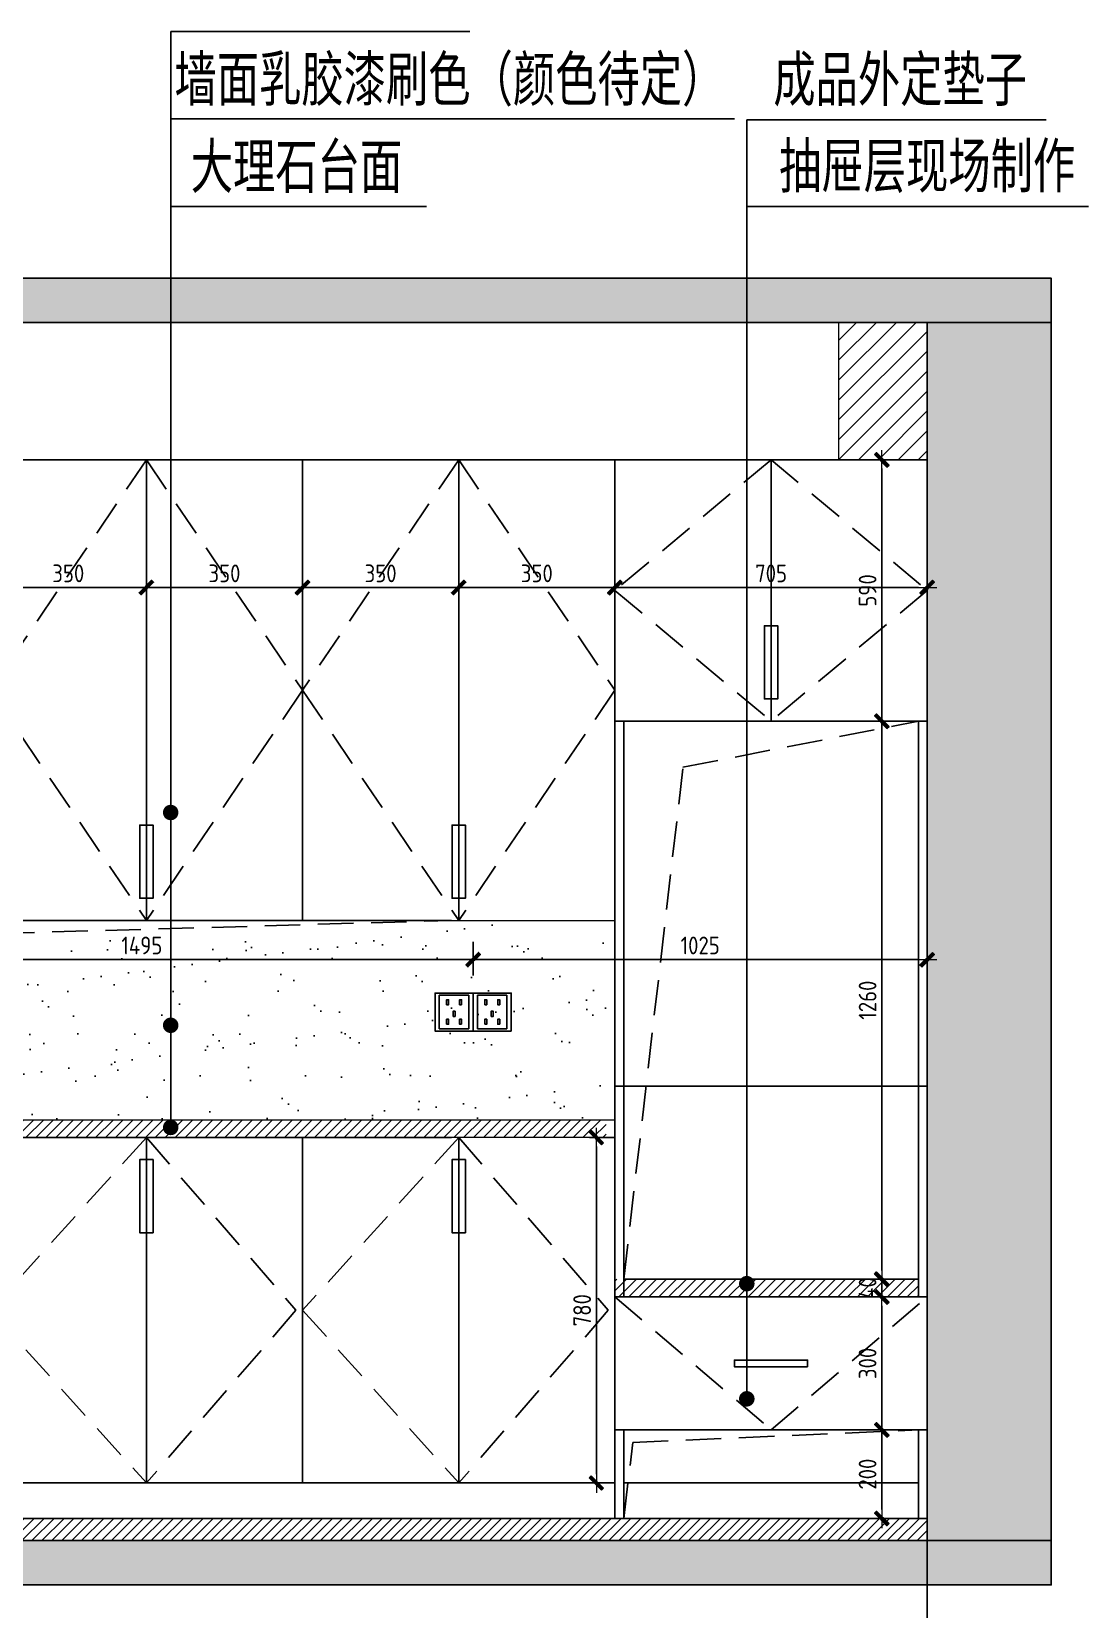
# Model space of a CAD drawing. Header units: millimetres. Extents: x 104198 to 1296755, y -81101 to 81453.
# Drawn here: x 549915 to 552300, y -26759 to -23197 of the extents above; entities that cross this region are included whole.
import ezdxf

# ---------------------------------------------------------------- set-up
doc = ezdxf.new("R2010")
doc.units = ezdxf.units.MM
doc.header["$PDMODE"] = 3
doc.linetypes.add('Ax-B-comp-L2qt-$0$Ax-B-comp-LG-$0${ Wide Dash }', pattern=[12, 4, -2, 4, -2])
doc.linetypes.add('HIDDEN2', pattern=[0.1875, 0.125, -0.0625])
doc.layers.get('Defpoints').update_dxf_attribs({"color": 250})
for name, color, linetype in [('0家具', 51, 'Continuous'), ('D■02 地材填充', 250, 'Continuous'), ('FIXTURE', 2, 'Continuous'), ('MF-活动家具', 40, 'Continuous'), ('天棚图层', 51, 'Continuous')]:
    doc.layers.add(name, color=color, linetype=linetype)
doc.layers.add('天花灯具尺寸', color=2, linetype='Continuous', lineweight=0)
doc.styles.add('CCD_DIM', font='ARCHS.SHX')
doc.styles.add('尺寸标注', font='ARCHS.SHX', dxfattribs={"width": 0.8})
doc.styles.add('黑体', font='simhei.ttf', dxfattribs={"width": 0.7})
doc.dimstyles.get("Standard").update_dxf_attribs({"dimtxt": 0.18, "dimasz": 0.18, "dimexe": 0.18, "dimexo": 0.0625, "dimgap": 0.09, "dimtad": 0, "dimtih": 1, "dimtoh": 1, "dimdec": 4, "dimzin": 0, "dimdsep": 46, "dimtxsty": 'Standard', "dimcen": 0.09, "dimadec": 0, "dimazin": 0, "dimtfac": 1, "dimtdec": 4, "dimtofl": 0, "dimtmove": 0, "dimatfit": 3, "dimfxl": 1, "dimtolj": 1, "dimtzin": 0, "dimarcsym": 0})
doc.dimstyles.new('海龍1：20', dxfattribs={"dimscale": 20, "dimtxt": 2, "dimasz": 1, "dimexe": 2, "dimexo": 2, "dimgap": 0.6, "dimtad": 1, "dimdec": 0, "dimrnd": 5, "dimdsep": 46, "dimtxsty": 'CCD_DIM', "dimblk": 'WS-cj', "dimcen": 1, "dimclrd": 44, "dimclre": 44, "dimclrt": 2, "dimadec": 0, "dimazin": 2, "dimtfac": 1, "dimtdec": 4, "dimtix": 1, "dimtmove": 2, "dimatfit": 3, "dimldrblk": 'CCD_Leader_Arrow', "dimfxl": 5, "dimfxlon": 1, "dimtolj": 1, "dimarcsym": 0})
doc.dimstyles.new('海龍1：50', dxfattribs={"dimscale": 50, "dimtxt": 2, "dimasz": 1, "dimexe": 2, "dimexo": 2, "dimgap": 0.6, "dimtad": 1, "dimdec": 0, "dimrnd": 5, "dimdsep": 46, "dimtxsty": 'CCD_DIM', "dimblk": 'WS-cj', "dimcen": 1, "dimclrd": 44, "dimclre": 44, "dimclrt": 2, "dimadec": 0, "dimazin": 2, "dimtfac": 1, "dimtdec": 4, "dimtix": 1, "dimtmove": 2, "dimatfit": 3, "dimldrblk": 'CCD_Leader_Arrow', "dimfxl": 5, "dimfxlon": 1, "dimtolj": 1, "dimarcsym": 0})
doc.dimstyles.new('立面标注', dxfattribs={"dimtxt": 100, "dimasz": 35, "dimexe": 20, "dimexo": 100, "dimtad": 1, "dimdec": 0, "dimtxsty": '黑体', "dimblk": 'ARCHTICK', "dimcen": 80, "dimdle": 20, "dimclrd": 251, "dimclre": 251, "dimclrt": 256, "dimadec": 0, "dimazin": 0, "dimtfac": 1, "dimtdec": 0, "dimtix": 1, "dimtmove": 2, "dimatfit": 3, "dimldrblk": 'DOT', "dimfxl": 200, "dimfxlon": 1, "dimarcsym": 0})

# ---------------------------------------------------------------- blocks, each defined once
blk = doc.blocks.new('_ArchTick')
at = {"color": 2, "linetype": 'ByBlock', "const_width": 0.4}
blk.add_lwpolyline([(-0.5, -0.5), (0.5, 0.5)], dxfattribs=at)
blk = doc.blocks.new('*D200')
at = {"color": 44, "lineweight": -2, "transparency": 16777216}
for p, q in [((549036.3, -26915), (549036.3, -27265)), ((551936.3, -26915), (551936.3, -27265)), ((549036.3, -27165), (551936.3, -27165))]:
    blk.add_line(p, q, dxfattribs=at)
at = {"layer": 'Defpoints', "color": 0, "transparency": 16777216}
for p in [(549036.3, -26553.5), (551936.3, -26703.5), (551936.3, -27165)]:
    blk.add_point(p, dxfattribs=at)
at = {"color": 44, "lineweight": -2, "transparency": 16777216, "xscale": 50, "yscale": 50, "zscale": 50, "rotation": 180}
blk.add_blockref('_ArchTick', (549036.3, -27165), dxfattribs=at)
at = {"color": 44, "lineweight": -2, "transparency": 16777216, "xscale": 50, "yscale": 50, "zscale": 50}
blk.add_blockref('_ArchTick', (551936.3, -27165), dxfattribs=at)
at = {"color": 2, "transparency": 16777216, "insert": (550486.3, -27085), "char_height": 100, "attachment_point": 5, "style": '尺寸标注'}
blk.add_mtext('\\A1;2900', dxfattribs=at)
blk = doc.blocks.new('CCD_Leader_Arrow')
at = {"color": 50, "linetype": 'ByBlock'}
blk.add_line((0, 0), (-1, 0), dxfattribs=at)
for points in [[(-0.859, 0.668), (-0.597, 0.852), (-0.24, 0), (0, 0)], [(-0.859, -0.668), (-0.597, -0.852), (-0.24, 0), (0, 0)]]:
    blk.add_solid(points, dxfattribs=at)
blk = doc.blocks.new('WS-cj')
blk.add_hatch(color=2).paths.add_polyline_path([(0.588, 0.818), (-0.818, -0.588), (-0.588, -0.818), (0.818, 0.588)])
at = {"color": 2, "linetype": 'ByBlock', "lineweight": 0}
for p, q in [((-1.1, 0), (0, 0)), ((0, 0), (1.1, 0))]:
    blk.add_line(p, q, dxfattribs=at)
at = {"color": 2}
blk.add_lwpolyline([(0.588, 0.818), (-0.818, -0.588), (-0.588, -0.818), (0.818, 0.588)], close=True, dxfattribs=at)
blk = doc.blocks.new('tggg')
at = {"layer": 'MF-活动家具', "color": 8, "linetype": 'Continuous'}
for p, q in [((7229.9, -26803.9), (7163.2, -26803.9)), ((7163.2, -26803.9), (7163.2, -26879.8)), ((7229.9, -26803.9), (7229.9, -26879.8)), ((7229.9, -26879.8), (7163.2, -26879.8))]:
    blk.add_line(p, q, dxfattribs=at)
at = {"layer": 'MF-活动家具', "color": 2, "linetype": 'Continuous'}
blk.add_lwpolyline([(7239.5, -26884.8), (7153.5, -26884.8), (7153.5, -26798.8), (7239.5, -26798.8)], close=True, dxfattribs=at)
at = {"layer": 'MF-活动家具', "color": 8, "linetype": 'Continuous'}
for points in [[(7179.6, -26825.4), (7184.2, -26825.4), (7184.2, -26813.8), (7179.6, -26813.8)], [(7213.5, -26825.4), (7208.9, -26825.4), (7208.9, -26813.8), (7213.5, -26813.8)], [(7179.6, -26869.4), (7184.2, -26869.4), (7184.2, -26857.9), (7179.6, -26857.9)], [(7194.2, -26851.4), (7198.8, -26851.4), (7198.8, -26839.9), (7194.2, -26839.9)], [(7213.5, -26869.4), (7208.9, -26869.4), (7208.9, -26857.9), (7213.5, -26857.9)]]:
    blk.add_lwpolyline(points, close=True, dxfattribs=at)
blk = doc.blocks.new('_Dot')
at = {"color": 2, "linetype": 'ByBlock', "lineweight": -2}
blk.add_line((-0.5, 0), (-1, 0), dxfattribs=at)
at = {"color": 2, "linetype": 'ByBlock', "const_width": 0.5}
blk.add_lwpolyline([(-0.25, 0, 1), (0.25, 0, 1)], format="xyb", close=True, dxfattribs=at)
blk = doc.blocks.new('*D918')
at = {"color": 44, "lineweight": -2, "transparency": 16777216}
for p, q in [((551833.7, -26353.5), (551873.7, -26353.5)), ((551833.7, -26533.5), (551833.7, -26373.5)), ((551833.7, -26553.5), (551793.7, -26553.5))]:
    blk.add_line(p, q, dxfattribs=at)
at = {"layer": 'Defpoints', "color": 0, "transparency": 16777216}
for p in [(551819.5, -26353.5), (551833.7, -26353.5), (551838.6, -26553.5)]:
    blk.add_point(p, dxfattribs=at)
at = {"color": 44, "lineweight": -2, "transparency": 16777216, "xscale": 20, "yscale": 20, "zscale": 20}
for p, rotation in [((551833.7, -26353.5), 90), ((551833.7, -26553.5), 270)]:
    blk.add_blockref('WS-cj', p, dxfattribs=dict(at, rotation=rotation))
at = {"color": 2, "transparency": 16777216, "insert": (551801.7, -26453.5), "char_height": 40, "attachment_point": 5, "rotation": 90, "style": 'CCD_DIM'}
blk.add_mtext('\\A1;200', dxfattribs=at)
blk = doc.blocks.new('*D919')
at = {"color": 44, "lineweight": -2, "transparency": 16777216}
for p, q in [((551833.7, -26053.5), (551873.7, -26053.5)), ((551833.7, -26333.5), (551833.7, -26073.5)), ((551833.7, -26353.5), (551873.7, -26353.5))]:
    blk.add_line(p, q, dxfattribs=at)
at = {"layer": 'Defpoints', "color": 0, "transparency": 16777216}
for p in [(551821.7, -26053.5), (551833.7, -26053.5), (551808.6, -26353.5)]:
    blk.add_point(p, dxfattribs=at)
at = {"color": 44, "lineweight": -2, "transparency": 16777216, "xscale": 20, "yscale": 20, "zscale": 20}
for p, rotation in [((551833.7, -26053.5), 90), ((551833.7, -26353.5), 270)]:
    blk.add_blockref('WS-cj', p, dxfattribs=dict(at, rotation=rotation))
at = {"color": 2, "transparency": 16777216, "insert": (551801.7, -26203.5), "char_height": 40, "attachment_point": 5, "rotation": 90, "style": 'CCD_DIM'}
blk.add_mtext('\\A1;300', dxfattribs=at)
blk = doc.blocks.new('*D920')
at = {"color": 44, "lineweight": -2, "transparency": 16777216}
for p, q in [((551833.7, -25993.5), (551833.7, -25973.5)), ((551833.7, -26013.5), (551873.7, -26013.5)), ((551833.7, -26053.5), (551833.7, -26013.5)), ((551833.7, -26053.5), (551873.7, -26053.5)), ((551833.7, -26073.5), (551833.7, -26093.5))]:
    blk.add_line(p, q, dxfattribs=at)
at = {"layer": 'Defpoints', "color": 0, "transparency": 16777216}
for p in [(551796.9, -26013.5), (551833.7, -26013.5), (551821.7, -26053.5)]:
    blk.add_point(p, dxfattribs=at)
at = {"color": 44, "lineweight": -2, "transparency": 16777216, "xscale": 20, "yscale": 20, "zscale": 20}
for p, rotation in [((551833.7, -26013.5), 270), ((551833.7, -26053.5), 90)]:
    blk.add_blockref('WS-cj', p, dxfattribs=dict(at, rotation=rotation))
at = {"color": 2, "transparency": 16777216, "insert": (551801.7, -26033.5), "char_height": 40, "attachment_point": 5, "rotation": 90, "style": 'CCD_DIM'}
blk.add_mtext('\\A1;40', dxfattribs=at)
blk = doc.blocks.new('*D921')
at = {"color": 44, "lineweight": -2, "transparency": 16777216}
for p, q in [((551833.7, -24753.5), (551873.7, -24753.5)), ((551833.7, -25993.5), (551833.7, -24773.5)), ((551833.7, -26013.5), (551873.7, -26013.5))]:
    blk.add_line(p, q, dxfattribs=at)
at = {"layer": 'Defpoints', "color": 0, "transparency": 16777216}
for p in [(551796.9, -24753.5), (551833.7, -24753.5), (551796.9, -26013.5)]:
    blk.add_point(p, dxfattribs=at)
at = {"color": 44, "lineweight": -2, "transparency": 16777216, "xscale": 20, "yscale": 20, "zscale": 20}
for p, rotation in [((551833.7, -24753.5), 90), ((551833.7, -26013.5), 270)]:
    blk.add_blockref('WS-cj', p, dxfattribs=dict(at, rotation=rotation))
at = {"color": 2, "transparency": 16777216, "insert": (551801.7, -25383.5), "char_height": 40, "attachment_point": 5, "rotation": 90, "style": 'CCD_DIM'}
blk.add_mtext('\\A1;1260', dxfattribs=at)
blk = doc.blocks.new('*D922')
at = {"color": 44, "lineweight": -2, "transparency": 16777216}
for p, q in [((551749.7, -24163.5), (551873.7, -24163.5)), ((551833.7, -24733.5), (551833.7, -24183.5)), ((551833.7, -24753.5), (551873.7, -24753.5))]:
    blk.add_line(p, q, dxfattribs=at)
at = {"layer": 'Defpoints', "color": 0, "transparency": 16777216}
for p in [(551709.7, -24163.5), (551833.7, -24163.5), (551796.9, -24753.5)]:
    blk.add_point(p, dxfattribs=at)
at = {"color": 44, "lineweight": -2, "transparency": 16777216, "xscale": 20, "yscale": 20, "zscale": 20}
for p, rotation in [((551833.7, -24163.5), 90), ((551833.7, -24753.5), 270)]:
    blk.add_blockref('WS-cj', p, dxfattribs=dict(at, rotation=rotation))
at = {"color": 2, "transparency": 16777216, "insert": (551801.7, -24458.5), "char_height": 40, "attachment_point": 5, "rotation": 90, "style": 'CCD_DIM'}
blk.add_mtext('\\A1;590', dxfattribs=at)
blk = doc.blocks.new('*D1143')
at = {"layer": 'Defpoints', "color": 0, "transparency": 16777216}
for p in [(551133.6, -25693.5), (551189.4, -25693.5), (551133.6, -26473.5)]:
    blk.add_point(p, dxfattribs=at)
at = {"layer": '天花灯具尺寸', "color": 44, "lineweight": -2, "transparency": 16777216}
for p, q in [((551173.6, -25693.5), (551229.4, -25693.5)), ((551189.4, -26453.5), (551189.4, -25713.5)), ((551173.6, -26473.5), (551229.4, -26473.5))]:
    blk.add_line(p, q, dxfattribs=at)
at = {"layer": '天花灯具尺寸', "color": 44, "lineweight": -2, "transparency": 16777216, "xscale": 20, "yscale": 20, "zscale": 20}
for p, rotation in [((551189.4, -25693.5), 90), ((551189.4, -26473.5), 270)]:
    blk.add_blockref('WS-cj', p, dxfattribs=dict(at, rotation=rotation))
at = {"layer": '天花灯具尺寸', "color": 2, "transparency": 16777216, "insert": (551157.4, -26083.5), "char_height": 40, "attachment_point": 5, "rotation": 90, "style": 'CCD_DIM'}
blk.add_mtext('\\A1;780', dxfattribs=at)
blk = doc.blocks.new('*D1194')
at = {"color": 44, "lineweight": -2, "transparency": 16777216}
for p, q in [((550911.3, -25327.5), (550911.3, -25252)), ((551916.3, -25292), (550931.3, -25292)), ((551936.3, -25268.5), (551936.3, -25332))]:
    blk.add_line(p, q, dxfattribs=at)
at = {"layer": 'Defpoints', "color": 0, "transparency": 16777216}
for p in [(551936.3, -25228.5), (550911.3, -25292), (550911.3, -25367.5)]:
    blk.add_point(p, dxfattribs=at)
at = {"color": 44, "lineweight": -2, "transparency": 16777216, "xscale": 20, "yscale": 20, "zscale": 20, "rotation": 180}
blk.add_blockref('WS-cj', (550911.3, -25292), dxfattribs=at)
at = {"color": 44, "lineweight": -2, "transparency": 16777216, "xscale": 20, "yscale": 20, "zscale": 20}
blk.add_blockref('WS-cj', (551936.3, -25292), dxfattribs=at)
at = {"color": 2, "transparency": 16777216, "insert": (551423.8, -25260), "char_height": 40, "attachment_point": 5, "style": 'CCD_DIM'}
blk.add_mtext('\\A1;1025', dxfattribs=at)
blk = doc.blocks.new('*D1195')
at = {"color": 44, "lineweight": -2, "transparency": 16777216}
for p, q in [((549415.7, -25327.5), (549415.7, -25252)), ((550911.3, -25327.5), (550911.3, -25252)), ((550891.3, -25292), (549435.7, -25292))]:
    blk.add_line(p, q, dxfattribs=at)
at = {"layer": 'Defpoints', "color": 0, "transparency": 16777216}
for p in [(549415.7, -25292), (549415.7, -25367.5), (550911.3, -25367.5)]:
    blk.add_point(p, dxfattribs=at)
at = {"color": 44, "lineweight": -2, "transparency": 16777216, "xscale": 20, "yscale": 20, "zscale": 20, "rotation": 180}
blk.add_blockref('WS-cj', (549415.7, -25292), dxfattribs=at)
at = {"color": 44, "lineweight": -2, "transparency": 16777216, "xscale": 20, "yscale": 20, "zscale": 20}
blk.add_blockref('WS-cj', (550911.3, -25292), dxfattribs=at)
at = {"color": 2, "transparency": 16777216, "insert": (550163.5, -25260), "char_height": 40, "attachment_point": 5, "style": 'CCD_DIM'}
blk.add_mtext('\\A1;1495', dxfattribs=at)
blk = doc.blocks.new('*D1285')
at = {"color": 44, "lineweight": -2, "transparency": 16777216}
for p, q in [((549821.3, -24471.2), (549821.3, -24411.9)), ((550173.8, -24471.2), (550173.8, -24411.9)), ((549841.3, -24451.9), (550153.8, -24451.9))]:
    blk.add_line(p, q, dxfattribs=at)
at = {"layer": 'Defpoints', "color": 0, "transparency": 16777216}
for p in [(550173.8, -24451.9), (549821.3, -24511.2), (550173.8, -24511.2)]:
    blk.add_point(p, dxfattribs=at)
at = {"color": 44, "lineweight": -2, "transparency": 16777216, "xscale": 20, "yscale": 20, "zscale": 20, "rotation": 180}
blk.add_blockref('WS-cj', (549821.3, -24451.9), dxfattribs=at)
at = {"color": 44, "lineweight": -2, "transparency": 16777216, "xscale": 20, "yscale": 20, "zscale": 20}
blk.add_blockref('WS-cj', (550173.8, -24451.9), dxfattribs=at)
at = {"color": 2, "transparency": 16777216, "insert": (549997.5, -24419.9), "char_height": 40, "attachment_point": 5, "style": 'CCD_DIM'}
blk.add_mtext('\\A1;350', dxfattribs=at)
blk = doc.blocks.new('*D1286')
at = {"color": 44, "lineweight": -2, "transparency": 16777216}
for p, q in [((550173.8, -24471.2), (550173.8, -24411.9)), ((550526.3, -24471.2), (550526.3, -24411.9)), ((550193.8, -24451.9), (550506.3, -24451.9))]:
    blk.add_line(p, q, dxfattribs=at)
at = {"layer": 'Defpoints', "color": 0, "transparency": 16777216}
for p in [(550526.3, -24451.9), (550173.8, -24511.2), (550526.3, -24511.2)]:
    blk.add_point(p, dxfattribs=at)
at = {"color": 44, "lineweight": -2, "transparency": 16777216, "xscale": 20, "yscale": 20, "zscale": 20, "rotation": 180}
blk.add_blockref('WS-cj', (550173.8, -24451.9), dxfattribs=at)
at = {"color": 44, "lineweight": -2, "transparency": 16777216, "xscale": 20, "yscale": 20, "zscale": 20}
blk.add_blockref('WS-cj', (550526.3, -24451.9), dxfattribs=at)
at = {"color": 2, "transparency": 16777216, "insert": (550350, -24419.9), "char_height": 40, "attachment_point": 5, "style": 'CCD_DIM'}
blk.add_mtext('\\A1;350', dxfattribs=at)
blk = doc.blocks.new('*D1287')
at = {"color": 44, "lineweight": -2, "transparency": 16777216}
for p, q in [((550526.3, -24471.2), (550526.3, -24411.9)), ((550878.8, -24471.2), (550878.8, -24411.9)), ((550546.3, -24451.9), (550858.8, -24451.9))]:
    blk.add_line(p, q, dxfattribs=at)
at = {"layer": 'Defpoints', "color": 0, "transparency": 16777216}
for p in [(550878.8, -24451.9), (550526.3, -24511.2), (550878.8, -24511.2)]:
    blk.add_point(p, dxfattribs=at)
at = {"color": 44, "lineweight": -2, "transparency": 16777216, "xscale": 20, "yscale": 20, "zscale": 20, "rotation": 180}
blk.add_blockref('WS-cj', (550526.3, -24451.9), dxfattribs=at)
at = {"color": 44, "lineweight": -2, "transparency": 16777216, "xscale": 20, "yscale": 20, "zscale": 20}
blk.add_blockref('WS-cj', (550878.8, -24451.9), dxfattribs=at)
at = {"color": 2, "transparency": 16777216, "insert": (550702.5, -24419.9), "char_height": 40, "attachment_point": 5, "style": 'CCD_DIM'}
blk.add_mtext('\\A1;350', dxfattribs=at)
blk = doc.blocks.new('*D1288')
at = {"color": 44, "lineweight": -2, "transparency": 16777216}
for p, q in [((550878.8, -24471.2), (550878.8, -24411.9)), ((550898.8, -24451.9), (551211.3, -24451.9)), ((551231.3, -24442.5), (551231.3, -24491.9))]:
    blk.add_line(p, q, dxfattribs=at)
at = {"layer": 'Defpoints', "color": 0, "transparency": 16777216}
for p in [(551231.3, -24402.5), (551231.3, -24451.9), (550878.8, -24511.2)]:
    blk.add_point(p, dxfattribs=at)
at = {"color": 44, "lineweight": -2, "transparency": 16777216, "xscale": 20, "yscale": 20, "zscale": 20, "rotation": 180}
blk.add_blockref('WS-cj', (550878.8, -24451.9), dxfattribs=at)
at = {"color": 44, "lineweight": -2, "transparency": 16777216, "xscale": 20, "yscale": 20, "zscale": 20}
blk.add_blockref('WS-cj', (551231.3, -24451.9), dxfattribs=at)
at = {"color": 2, "transparency": 16777216, "insert": (551055, -24419.9), "char_height": 40, "attachment_point": 5, "style": 'CCD_DIM'}
blk.add_mtext('\\A1;350', dxfattribs=at)
blk = doc.blocks.new('*D1289')
at = {"color": 44, "lineweight": -2, "transparency": 16777216}
for p, q in [((551936.3, -24400.4), (551936.3, -24491.9)), ((551231.3, -24442.5), (551231.3, -24491.9)), ((551251.3, -24451.9), (551916.3, -24451.9))]:
    blk.add_line(p, q, dxfattribs=at)
at = {"layer": 'Defpoints', "color": 0, "transparency": 16777216}
for p in [(551936.3, -24360.4), (551231.3, -24402.5), (551936.3, -24451.9)]:
    blk.add_point(p, dxfattribs=at)
at = {"color": 44, "lineweight": -2, "transparency": 16777216, "xscale": 20, "yscale": 20, "zscale": 20, "rotation": 180}
blk.add_blockref('WS-cj', (551231.3, -24451.9), dxfattribs=at)
at = {"color": 44, "lineweight": -2, "transparency": 16777216, "xscale": 20, "yscale": 20, "zscale": 20}
blk.add_blockref('WS-cj', (551936.3, -24451.9), dxfattribs=at)
at = {"color": 2, "transparency": 16777216, "insert": (551583.8, -24419.9), "char_height": 40, "attachment_point": 5, "style": 'CCD_DIM'}
blk.add_mtext('\\A1;705', dxfattribs=at)

msp = doc.modelspace()

# ---------------------------------------------------------------- hatches: boundary and pattern name
h = msp.add_hatch(color=252)
h.dxf.hatch_style = 1
h.paths.add_polyline_path([(544976.3, -23853.5), (544696.3, -23853.5), (544696.3, -26603.5), (544976.3, -26603.5)])
h.paths.add_polyline_path([(552216.3, -23753.5), (544696.3, -23753.5), (544696.3, -23853.5), (544976.3, -23853.5), (552216.3, -23853.5)])
h.paths.add_polyline_path([(552216.3, -23853.5), (551936.3, -23853.5), (551936.3, -24163.5), (551936.3, -26473.5), (551936.3, -26603.5), (552216.3, -26603.5)])
h.paths.add_polyline_path([(552216.3, -26603.5), (544696.3, -26603.5), (544696.3, -26703.5), (552216.3, -26703.5)])
h = msp.add_hatch()
h.set_pattern_fill('AR-SAND', color=8, scale=3, style=0)
h.set_pattern_definition([(37.5, (549116.28, -25653.46), (-4.8, 146.824), [0, -115.824, 0, -129.54, 0, -123.825]), (7.5, (549116.28, -25653.46), (134.857, 215.048), [0, -62.484, 0, -104.394, 0, -40.005]), (327.5, (549022.56, -25653.46), (237.298, 0.431), [0, -38.1, 0, -137.16, 0, -179.07]), (317.5, (549022.56, -25653.46), (229.067, 66.879), [0, -19.05, 0, -89.916, 0, -102.87])])
h.paths.add_polyline_path([(551211.3, -25203.5), (550862.1, -25203.5), (549241.6, -25250.2), (549116.9, -25653.5), (551211.3, -25653.5)])
h.paths.add_polyline_path([(549415.7, -25453.5), (549329.7, -25453.5), (549329.7, -25367.5), (549415.7, -25367.5), (549501.7, -25367.5), (549501.7, -25453.5)], flags=16)
h.paths.add_polyline_path([(549492.1, -25448.4), (549425.4, -25448.4), (549425.4, -25372.5), (549492.1, -25372.5)], flags=0)
h.paths.add_polyline_path([(549475.7, -25438.1), (549471.1, -25438.1), (549471.1, -25420.1), (549446.4, -25420.1), (549446.4, -25438.1), (549441.8, -25438.1), (549441.8, -25426.5), (549456.4, -25426.5), (549456.4, -25408.6), (549461, -25408.6), (549461, -25426.5), (549475.7, -25426.5)], flags=0)
h.paths.add_polyline_path([(549475.7, -25394.1), (549471.1, -25394.1), (549471.1, -25382.5), (549475.7, -25382.5)], flags=0)
h.paths.add_polyline_path([(549446.4, -25394.1), (549441.8, -25394.1), (549441.8, -25382.5), (549446.4, -25382.5)], flags=0)
h.paths.add_polyline_path([(549389.7, -25438.1), (549385.1, -25438.1), (549385.1, -25420.1), (549360.4, -25420.1), (549360.4, -25438.1), (549355.8, -25438.1), (549355.8, -25426.5), (549370.4, -25426.5), (549370.4, -25408.6), (549375, -25408.6), (549375, -25426.5), (549389.7, -25426.5)], flags=0)
h.paths.add_polyline_path([(549389.7, -25394.1), (549385.1, -25394.1), (549385.1, -25382.5), (549389.7, -25382.5)], flags=0)
h.paths.add_polyline_path([(549360.4, -25394.1), (549355.8, -25394.1), (549355.8, -25382.5), (549360.4, -25382.5)], flags=0)
h.paths.add_polyline_path([(550825.3, -25453.5), (550825.3, -25367.5), (550911.3, -25367.5), (550997.3, -25367.5), (550997.3, -25453.5), (550911.3, -25453.5)], flags=16)
h.paths.add_polyline_path([(550834.9, -25448.4), (550834.9, -25372.5), (550901.6, -25372.5), (550901.6, -25448.4)], flags=0)
h.paths.add_polyline_path([(550851.3, -25438.1), (550851.3, -25426.5), (550866, -25426.5), (550866, -25408.6), (550870.6, -25408.6), (550870.6, -25426.5), (550885.2, -25426.5), (550885.2, -25438.1), (550880.6, -25438.1), (550880.6, -25420.1), (550855.9, -25420.1), (550855.9, -25438.1)], flags=0)
h.paths.add_polyline_path([(550851.3, -25394.1), (550851.3, -25382.5), (550855.9, -25382.5), (550855.9, -25394.1)], flags=0)
h.paths.add_polyline_path([(550880.6, -25394.1), (550880.6, -25382.5), (550885.2, -25382.5), (550885.2, -25394.1)], flags=0)
h.paths.add_polyline_path([(550920.9, -25448.4), (550920.9, -25372.5), (550987.6, -25372.5), (550987.6, -25448.4)], flags=0)
h.paths.add_polyline_path([(550937.3, -25438.1), (550937.3, -25426.5), (550952, -25426.5), (550952, -25408.6), (550956.6, -25408.6), (550956.6, -25426.5), (550971.2, -25426.5), (550971.2, -25438.1), (550966.6, -25438.1), (550966.6, -25420.1), (550941.9, -25420.1), (550941.9, -25438.1)], flags=0)
h.paths.add_polyline_path([(550937.3, -25394.1), (550937.3, -25382.5), (550941.9, -25382.5), (550941.9, -25394.1)], flags=0)
h.paths.add_polyline_path([(550966.6, -25394.1), (550966.6, -25382.5), (550971.2, -25382.5), (550971.2, -25394.1)], flags=0)
h.paths.add_polyline_path([(549241.6, -25250.2), (550513, -25213.5), (550513, -25203.5), (549116.3, -25203.5), (549116.3, -25653.5), (549116.9, -25653.5)])
h.paths.add_polyline_path([(550086.8, -25230), (550240.2, -25230), (550240.2, -25290), (550086.8, -25290)], flags=24)
h.paths.add_polyline_path([(549204.6, -25230), (549327.4, -25230), (549327.4, -25290), (549204.6, -25290)], flags=24)
at = {"layer": 'D■02 地材填充'}
h = msp.add_hatch(dxfattribs=at)
h.set_pattern_fill('ANSI31', color=256, scale=10, angle=180, style=0)
h.set_pattern_definition([(225, (551736.284, -24163.46), (22.4506, -22.4506), [])])
h.paths.add_polyline_path([(551936.3, -23853.5), (551736.3, -23853.5), (551736.3, -24163.5), (551936.3, -24163.5)])
h = msp.add_hatch(dxfattribs=at)
h.set_pattern_fill('ANSI31', color=256, scale=5, angle=180, style=0)
h.set_pattern_definition([(225, (549116.284, -25693.462), (11.22532, -11.22532), [])])
h.paths.add_polyline_path([(551211.3, -25653.5), (549116.3, -25653.5), (549116.3, -25693.5), (551211.3, -25693.5)])
h = msp.add_hatch(dxfattribs=at)
h.set_pattern_fill('ANSI31', color=256, scale=5, angle=180, style=0)
h.set_pattern_definition([(225, (305969.924, -101215.36), (11.2253202, -11.2253202), [])])
h.paths.add_polyline_path([(551916.3, -26013.5), (551231.3, -26013.5), (551231.3, -26053.5), (551916.3, -26053.5)])
h = msp.add_hatch(dxfattribs=at)
h.set_pattern_fill('ANSI31', color=256, scale=5, angle=180, style=0)
h.set_pattern_definition([(225, (544976.284, -26603.462), (11.22532, -11.22532), [])])
h.paths.add_polyline_path([(551936.3, -26553.5), (544976.3, -26553.5), (544976.3, -26603.5), (551936.3, -26603.5)])

# ---------------------------------------------------------------- linework, layer by layer
at = {"color": 2}
for p, q in [((551936.3, -24163.5), (551936.3, -23853.5)), ((545156.3, -24163.5), (551936.3, -24163.5)), ((550173.8, -24163.5), (550173.8, -25203.5)), ((550526.3, -25203.5), (550526.3, -24163.5)), ((550878.8, -25203.5), (550878.8, -24163.5)), ((551231.3, -25203.5), (551231.3, -24163.5)), ((551583.8, -24753.5), (551583.8, -24163.5)), ((551636.3, -24163.5), (551936.3, -24163.5)), ((551425.5, -24753.5), (551231.3, -24753.5)), ((551251.3, -24753.5), (551251.3, -26053.5)), ((551916.3, -24753.5), (551916.3, -26053.5)), ((550862.1, -25203.5), (549465.5, -25203.5)), ((550862.1, -25693.5), (549465.5, -25693.5)), ((550173.8, -25693.5), (550173.8, -26473.5)), ((550526.3, -26473.5), (550526.3, -25693.5)), ((550878.8, -26473.5), (550878.8, -25693.5)), ((551231.3, -26553.5), (551231.3, -25693.5)), ((551231.3, -26053.5), (551936.3, -26053.5)), ((551251.3, -26353.5), (551251.3, -26553.5)), ((551916.3, -26353.5), (551916.3, -26553.5)), ((544976.3, -26473.5), (551231.3, -26473.5)), ((551231.3, -26473.5), (551231.3, -26553.5)), ((551251.3, -26473.5), (551916.3, -26473.5)), ((544976.3, -26553.5), (551936.3, -26553.5))]:
    msp.add_line(p, q, dxfattribs=at)
at = {"color": 250, "linetype": 'Ax-B-comp-L2qt-$0$Ax-B-comp-LG-$0${ Wide Dash }', "ltscale": 20}
for p, q in [((551583.8, -24163.5), (551231.3, -24458.5)), ((551583.8, -24163.5), (551936.3, -24458.5)), ((551231.3, -24458.5), (551583.8, -24753.5)), ((551936.3, -24458.5), (551583.8, -24753.5)), ((551384.9, -24857.7), (551916.3, -24753.5)), ((551251.3, -26013.5), (551384.9, -24857.7)), ((549241.6, -25250.2), (550862.1, -25203.5)), ((551231.3, -26053.5), (551583.8, -26353.5)), ((551583.8, -26353.5), (551936.3, -26053.5)), ((551271.6, -26382.2), (551916.3, -26353.5)), ((551251.3, -26553.5), (551271.6, -26382.2))]:
    msp.add_line(p, q, dxfattribs=at)
at = {"color": 0}
for p, q in [((551231.3, -25578), (551936.3, -25578)), ((551936.3, -26603.5), (551936.3, -26958.8))]:
    msp.add_line(p, q, dxfattribs=at)
at = {"color": 252}
for points in [[(544696.3, -23753.5), (552216.3, -23753.5), (552216.3, -23853.5), (544696.3, -23853.5)], [(552216.3, -23853.5), (551936.3, -23853.5), (551936.3, -26603.5), (552216.3, -26603.5)], [(552216.3, -26603.5), (544696.3, -26603.5), (544696.3, -26703.5), (552216.3, -26703.5)]]:
    msp.add_lwpolyline(points, close=True, dxfattribs=at)
at = {"color": 250, "linetype": 'Ax-B-comp-L2qt-$0$Ax-B-comp-LG-$0${ Wide Dash }', "ltscale": 20}
for points in [[(550173.8, -24163.5), (549821.3, -24683.5), (550173.8, -25203.5)], [(550173.8, -24163.5), (550526.3, -24683.5), (550173.8, -25203.5)], [(550878.8, -24163.5), (550526.3, -24683.5), (550878.8, -25203.5)], [(550878.8, -24163.5), (551231.3, -24683.5), (550878.8, -25203.5)], [(550173.8, -25693.5), (549821.3, -26083.5), (550173.8, -26473.5)], [(550173.8, -25693.5), (550511.3, -26083.5), (550173.8, -26473.5)], [(550878.8, -25693.5), (550526.3, -26083.5), (550878.8, -26473.5)], [(550878.8, -25693.5), (551216.3, -26083.5), (550878.8, -26473.5)]]:
    msp.add_lwpolyline(points, dxfattribs=at)
at = {"color": 2}
for points in [[(551231.3, -26353.5), (551936.3, -26353.5), (551936.3, -24163.5), (551231.3, -24163.5)], [(551936.3, -24163.5), (551231.3, -24163.5), (551231.3, -24753.5), (551936.3, -24753.5)], [(551251.3, -26013.5), (551916.3, -26013.5), (551916.3, -26053.5), (551251.3, -26053.5)], [(551666.4, -26211), (551501.2, -26211), (551501.2, -26196), (551666.4, -26196)]]:
    msp.add_lwpolyline(points, close=True, dxfattribs=at)
for points in [[(551583.8, -24538.3), (551568.8, -24538.3), (551568.8, -24703.5), (551583.8, -24703.5)], [(551583.8, -24538.3), (551598.8, -24538.3), (551598.8, -24703.5), (551583.8, -24703.5)], [(550173.8, -24988.3), (550158.8, -24988.3), (550158.8, -25153.5), (550173.8, -25153.5)], [(550173.8, -24988.3), (550188.8, -24988.3), (550188.8, -25153.5), (550173.8, -25153.5)], [(550878.8, -24988.3), (550863.8, -24988.3), (550863.8, -25153.5), (550878.8, -25153.5)], [(550878.8, -24988.3), (550893.8, -24988.3), (550893.8, -25153.5), (550878.8, -25153.5)], [(551936.3, -25653.5), (551936.3, -25693.5)], [(551936.3, -25693.5), (551936.3, -26553.5)], [(550173.8, -25743.5), (550158.8, -25743.5), (550158.8, -25908.6), (550173.8, -25908.6)], [(550173.8, -25743.5), (550188.8, -25743.5), (550188.8, -25908.6), (550173.8, -25908.6)], [(550878.8, -25743.5), (550863.8, -25743.5), (550863.8, -25908.6), (550878.8, -25908.6)], [(550878.8, -25743.5), (550893.8, -25743.5), (550893.8, -25908.6), (550878.8, -25908.6)]]:
    msp.add_lwpolyline(points, dxfattribs=at)
at = {"layer": '天花灯具尺寸'}
for p, q in [((551936.3, -23853.5), (551736.3, -23853.5)), ((551736.3, -23853.5), (551736.3, -24163.5)), ((549116.3, -25653.5), (551231.3, -25653.5))]:
    msp.add_line(p, q, dxfattribs=at)
msp.add_lwpolyline([(549116.3, -25203.5), (551231.3, -25203.5), (551231.3, -25693.5), (549116.3, -25693.5)], close=True, dxfattribs=at)

# ---------------------------------------------------------------- block references
at = {"layer": 'FIXTURE', "color": 1, "linetype": 'HIDDEN2', "ltscale": 600}
for p in [(543671.8, 1431.4), (543757.8, 1431.4)]:
    msp.add_blockref('tggg', p, dxfattribs=at)

# ---------------------------------------------------------------- texts
at = {"layer": '天棚图层', "char_height": 100, "attachment_point": 9, "style": '黑体'}
for s, insert in [('墙面乳胶漆刷色（颜色待定）', (551478.4, -23366.4)), ('成品外定垫子', (552161.7, -23365.7)), ('大理石台面', (550751.3, -23561.4)), ('抽屉层现场制作', (552270.3, -23561.4))]:
    msp.add_mtext(s, dxfattribs=dict(at, insert=insert))

# ---------------------------------------------------------------- dimensions: what is measured, and where the dimension line sits
at = {"color": 2}
for base, p1, p2, picture, middle in [((551833.7, -24163.5), (551796.9, -24753.5), (551709.7, -24163.5), '*D922', (551801.7, -24458.5)), ((551833.7, -24753.5), (551796.9, -26013.5), (551796.9, -24753.5), '*D921', (551801.7, -25383.5)), ((551833.7, -26013.5), (551821.7, -26053.5), (551796.9, -26013.5), '*D920', (551801.7, -26033.5)), ((551833.7, -26053.5), (551808.6, -26353.5), (551821.7, -26053.5), '*D919', (551801.7, -26203.5)), ((551833.7, -26353.5), (551838.6, -26553.5), (551819.5, -26353.5), '*D918', (551801.7, -26453.5))]:
    dim = msp.add_linear_dim(base=base, p1=p1, p2=p2, angle=90, dimstyle='海龍1：20', dxfattribs=at)
    dim.commit()
    dim.dimension.update_dxf_attribs({"geometry": picture, "text_midpoint": middle})
at = {"color": 0}
for base, p1, p2, picture, middle in [((551936.3, -24451.9), (551231.3, -24402.5), (551936.3, -24360.4), '*D1289', (551583.8, -24419.9)), ((550173.7841865, -24451.8589293), (549821.2841865, -24511.1982956), (550173.7841865, -24511.1982956), '*D1285', (549997.5341865, -24419.8589293)), ((550526.2841865, -24451.8589293), (550173.7841865, -24511.1982956), (550526.2841865, -24511.1982956), '*D1286', (550350.0341865, -24419.8589293)), ((550878.7841865, -24451.8589293), (550526.2841865, -24511.1982956), (550878.7841865, -24511.1982956), '*D1287', (550702.5341865, -24419.8589293)), ((551231.2841865, -24451.8589293), (550878.7841865, -24511.1982956), (551231.2841865, -24402.4715731), '*D1288', (551055.0341865, -24419.8589293)), ((549415.7, -25292), (550911.3, -25367.5), (549415.7, -25367.5), '*D1195', (550163.5, -25260)), ((550911.3, -25292), (551936.3, -25228.5), (550911.3, -25367.5), '*D1194', (551423.8, -25260))]:
    dim = msp.add_linear_dim(base=base, p1=p1, p2=p2, dimstyle='Standard', override={"dimscale": 20, "dimtxt": 2, "dimasz": 1, "dimexe": 2, "dimexo": 2, "dimgap": 0.6, "dimtad": 1, "dimtih": 0, "dimtoh": 0, "dimdec": 0, "dimrnd": 5, "dimzin": 8, "dimtxsty": 'CCD_DIM', "dimblk": 'WS-cj', "dimcen": 1, "dimclrd": 44, "dimclre": 44, "dimclrt": 2, "dimazin": 2, "dimtix": 1, "dimtofl": 1, "dimtmove": 2, "dimldrblk": 'CCD_Leader_Arrow', "dimfxl": 5, "dimfxlon": 1, "dimtzin": 8}, dxfattribs=at)
    dim.commit()
    dim.dimension.update_dxf_attribs({"geometry": picture, "text_midpoint": middle})
dim = msp.add_linear_dim(base=(551936.3, -27165), p1=(549036.3, -26553.5), p2=(551936.3, -26703.5), dimstyle='海龍1：50', override={"dimtxsty": '尺寸标注', "dimblk1": 'ArchTick', "dimblk2": 'ArchTick', "dimsah": 1})
dim.commit()
dim.dimension.update_dxf_attribs({"geometry": '*D200', "text_midpoint": (550486.3, -27085)})
at = {"layer": '天花灯具尺寸'}
dim = msp.add_linear_dim(base=(551189.4, -25693.5), p1=(551133.6, -26473.5), p2=(551133.6, -25693.5), angle=90, dimstyle='Standard', override={"dimscale": 20, "dimtxt": 2, "dimasz": 1, "dimexe": 2, "dimexo": 2, "dimgap": 0.6, "dimtad": 1, "dimtih": 0, "dimtoh": 0, "dimdec": 0, "dimrnd": 5, "dimzin": 8, "dimtxsty": 'CCD_DIM', "dimblk": 'WS-cj', "dimcen": 1, "dimclrd": 44, "dimclre": 44, "dimclrt": 2, "dimazin": 2, "dimtix": 1, "dimtofl": 1, "dimtmove": 2, "dimldrblk": 'CCD_Leader_Arrow', "dimfxl": 5, "dimfxlon": 1, "dimtzin": 8}, dxfattribs=at)
dim.commit()
dim.dimension.update_dxf_attribs({"geometry": '*D1143', "text_midpoint": (551157.4, -26083.5)})

# ---------------------------------------------------------------- leaders
at = {"layer": '0家具', "color": 51}
for points in [[(550228.6, -24959.8), (550228.6, -23196.7), (550904.1, -23196.7)], [(550228.6, -25440.2), (550228.6, -23393.7), (551501.2, -23393.7)], [(551529, -26023.5), (551529, -23395.9), (552204.5, -23395.9)], [(550228.6, -25670.8), (550228.6, -23591.6), (550806.1, -23591.6)], [(551529, -26283.5), (551529, -23591.6), (552300.2, -23591.6)]]:
    msp.add_leader(points, dimstyle='立面标注', dxfattribs=at)

doc.saveas('drawing.dxf')
